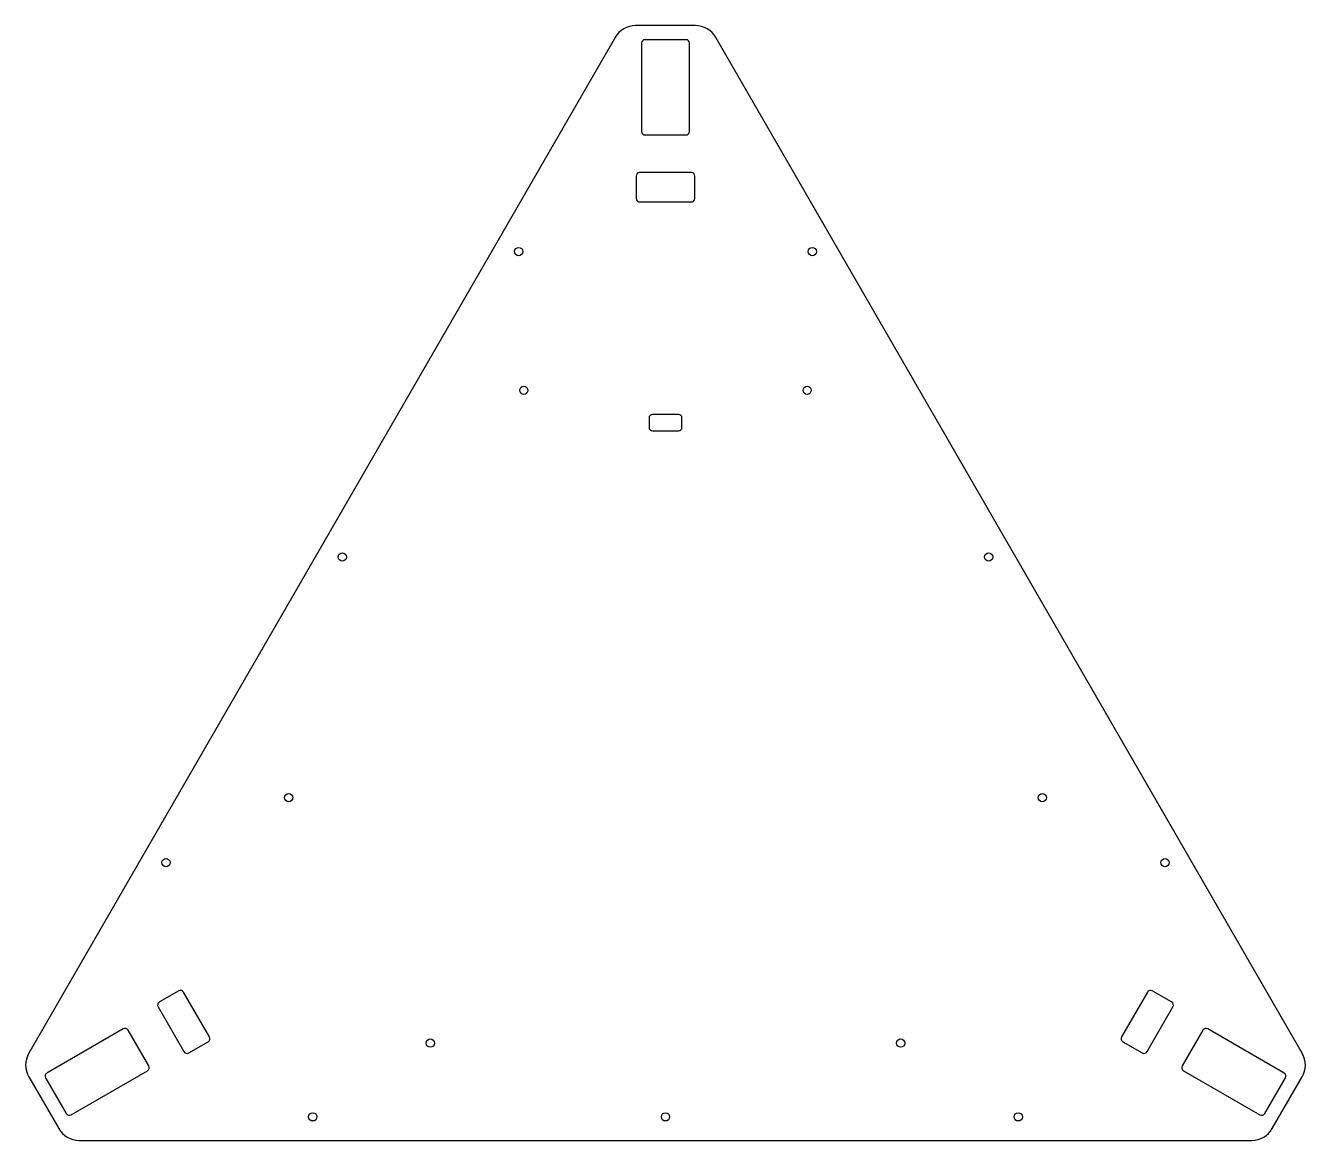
# Model space of a CAD drawing. Header units: millimetres. Extents: x -272 to 272, y -169 to 305.
import ezdxf

# ---------------------------------------------------------------- set-up
doc = ezdxf.new("R2010")
doc.units = ezdxf.units.MM

msp = doc.modelspace()

# ---------------------------------------------------------------- linework, layer by layer
at = {"color": 7, "linetype": 'Continuous', "lineweight": 25}
for p, q in [((12.73, 305.32), (-12.73, 305.32)), ((-21.39, 300.32), (-270.78, -131.64)), ((270.78, -131.64), (21.39, 300.32)), ((-10.25, 297.82), (-10.25, 260.32)), ((8.75, 299.32), (-8.75, 299.32)), ((10.25, 260.32), (10.25, 297.82)), ((-8.75, 258.82), (8.75, 258.82)), ((-12.5, 241.32), (-12.5, 231.82)), ((11, 242.82), (-11, 242.82)), ((12.5, 231.82), (12.5, 241.32)), ((-11, 230.32), (11, 230.32)), ((-7, 138.5), (-7, 134.5)), ((5.5, 140), (-5.5, 140)), ((7, 134.5), (7, 138.5)), ((-5.5, 133), (5.5, 133)), ((-207.01, -105.08), (-215.24, -109.83)), ((-193.96, -124.69), (-204.96, -105.63)), ((204.96, -105.63), (193.96, -124.69)), ((215.24, -109.83), (207.01, -105.08)), ((-215.79, -111.88), (-204.79, -130.94)), ((204.79, -130.94), (215.79, -111.88)), ((-230.57, -121.28), (-263.04, -140.03)), ((-219.77, -136.99), (-228.52, -121.83)), ((228.52, -121.83), (219.77, -136.99)), ((263.04, -140.03), (230.57, -121.28)), ((-202.74, -131.48), (-194.51, -126.73)), ((194.51, -126.73), (202.74, -131.48)), ((-252.79, -157.79), (-220.32, -139.04)), ((220.32, -139.04), (252.79, -157.79)), ((-270.78, -141.64), (-258.05, -163.68)), ((-263.59, -142.08), (-254.84, -157.24)), ((254.84, -157.24), (263.59, -142.08)), ((258.05, -163.68), (270.78, -141.64)), ((-249.39, -168.68), (249.39, -168.68))]:
    msp.add_line(p, q, dxfattribs=at)
for centre in [(-62.42, 209.24), (62.42, 209.24), (-60.25, 150.26), (60.25, 150.26), (-137.42, 79.34), (137.42, 79.34), (-160.25, -22.95), (160.25, -22.95), (-212.42, -50.56), (212.42, -50.56), (-100, -127.31), (100, -127.31), (-150, -158.68), (0, -158.68), (150, -158.68)]:
    msp.add_circle(centre, 1.75, dxfattribs=at)
for centre, radius, start, end in [((-12.73, 295.32), 10, 90, 150), ((12.73, 295.32), 10, 30, 90), ((-8.75, 297.82), 1.5, 90, 180), ((8.75, 297.82), 1.5, 0, 90), ((-8.75, 260.32), 1.5, 180, 270), ((8.75, 260.32), 1.5, 270, 0), ((-11, 241.32), 1.5, 90, 180), ((11, 241.32), 1.5, 0, 90), ((-11, 231.82), 1.5, 180, 270), ((11, 231.82), 1.5, 270, 0), ((-5.5, 138.5), 1.5, 90, 180), ((5.5, 138.5), 1.5, 0, 90), ((-5.5, 134.5), 1.5, 180, 270), ((5.5, 134.5), 1.5, 270, 0), ((-206.26, -106.38), 1.5, 30, 120), ((206.26, -106.38), 1.5, 60, 150), ((-214.49, -111.13), 1.5, 120, 210), ((214.49, -111.13), 1.5, 330, 60), ((-229.82, -122.58), 1.5, 30, 120), ((-195.26, -125.44), 1.5, 300, 30), ((195.26, -125.44), 1.5, 150, 240), ((229.82, -122.58), 1.5, 60, 150), ((-262.12, -136.64), 10, 150, 210), ((-203.49, -130.19), 1.5, 210, 300), ((203.49, -130.19), 1.5, 240, 330), ((262.12, -136.64), 10, 330, 30), ((-262.29, -141.33), 1.5, 120, 210), ((-221.07, -137.74), 1.5, 300, 30), ((221.07, -137.74), 1.5, 150, 240), ((262.29, -141.33), 1.5, 330, 60), ((-253.54, -156.49), 1.5, 210, 300), ((253.54, -156.49), 1.5, 240, 330), ((-249.39, -158.68), 10, 210, 270), ((249.39, -158.68), 10, 270, 330)]:
    msp.add_arc(centre, radius, start, end, dxfattribs=at)

doc.saveas('drawing.dxf')
